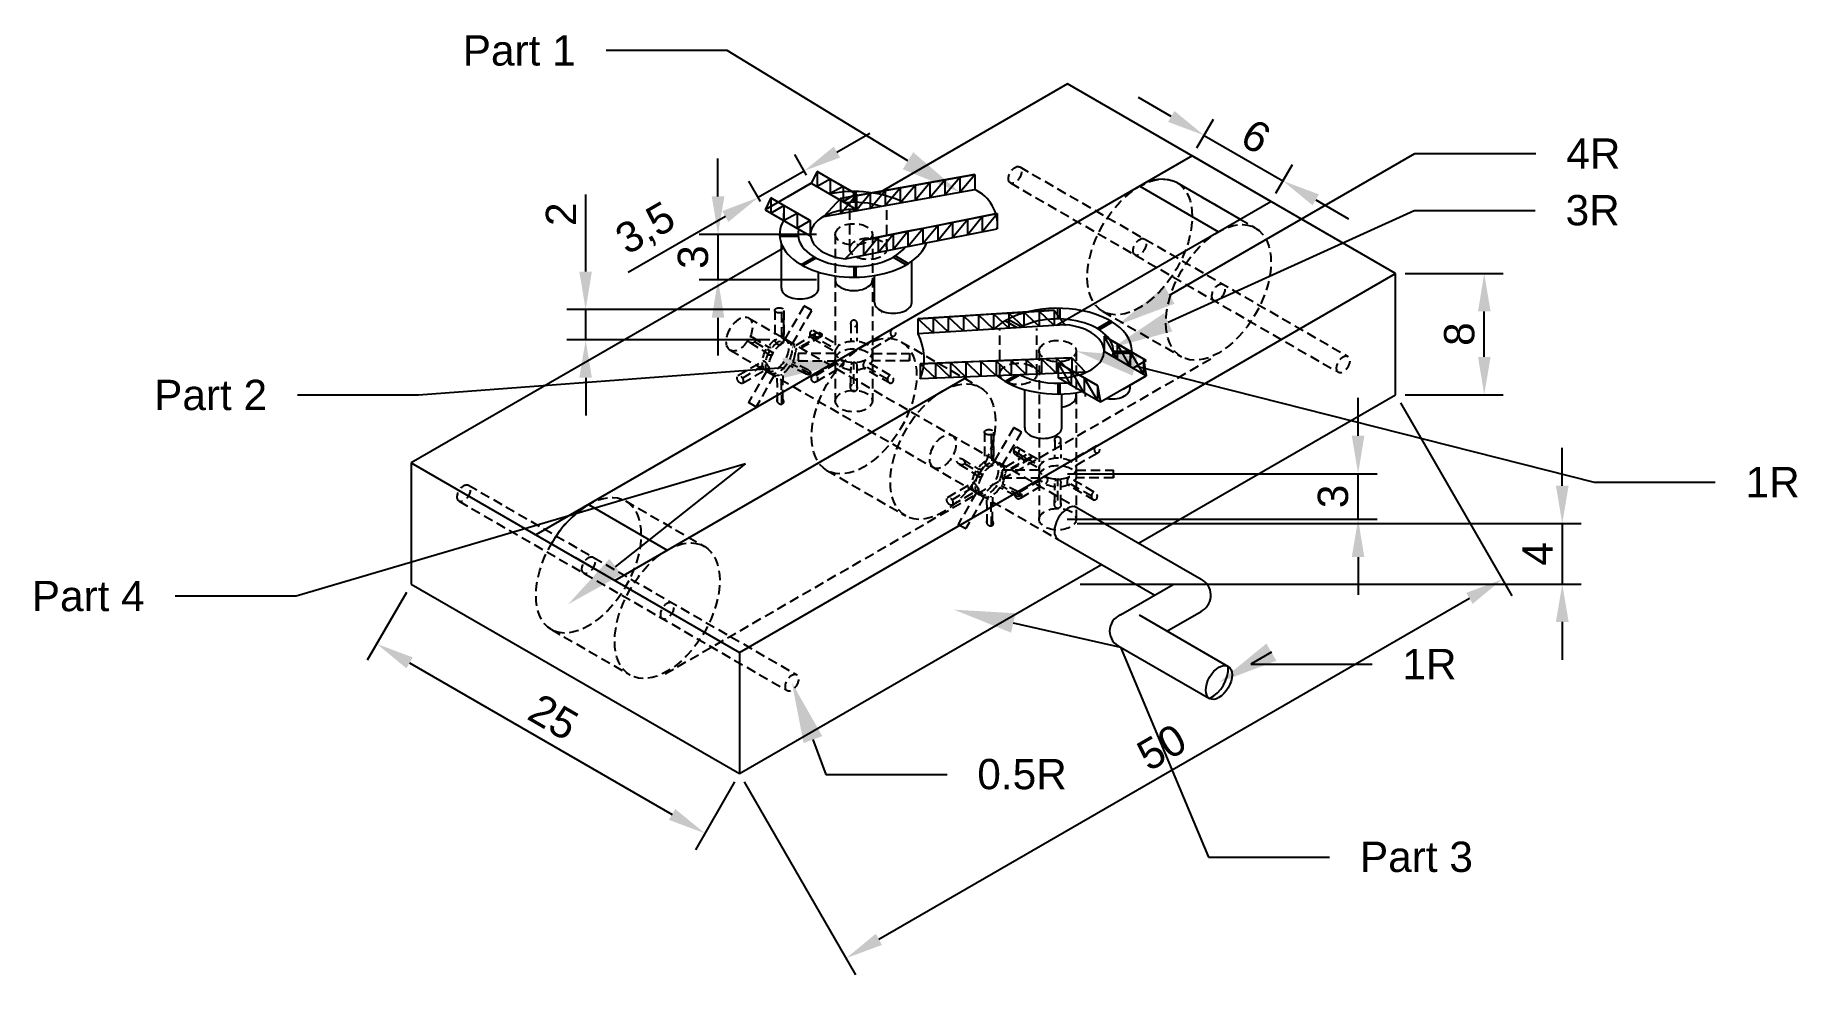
# Model space of a CAD drawing. Header units: centimetres. Extents: x 3183 to 3299, y 772 to 834.
import ezdxf
from ezdxf import colors
from ezdxf.entities.mleader import LeaderData, LeaderLine
from ezdxf.math import Vec2, Vec3

# ---------------------------------------------------------------- set-up
doc = ezdxf.new("R2010")
doc.units = ezdxf.units.CM
doc.header["$LTSCALE"] = 0.1
doc.linetypes.add('HIDDEN', pattern=[9.525, 6.35, -3.175])
for name, color, linetype in [('dotted', 7, 'HIDDEN'), ('Parts', 5, 'Continuous'), ('pulley', 255, 'HIDDEN'), ('spokes 1.', 7, 'HIDDEN'), ('spokes2', 7, 'HIDDEN')]:
    doc.layers.add(name, color=color, linetype=linetype)
doc.styles.get("Standard").update_dxf_attribs({"font": 'arial.ttf'})
doc.dimstyles.new('ISO-25', dxfattribs={"dimtxt": 2.5, "dimasz": 2.5, "dimexe": 1.25, "dimexo": 0.625, "dimtad": 1, "dimtxsty": 'Standard', "dimcen": 2.5, "dimadec": 0, "dimazin": 0, "dimtfac": 1, "dimtmove": 0, "dimatfit": 3, "dimfxl": 1, "dimarcsym": 0})

# ---------------------------------------------------------------- blocks, each defined once
blk = doc.blocks.new('*D1')
at = {"color": 0, "lineweight": -2, "transparency": 16777216}
for p, q in [((3273.1, 809.28), (3280.45, 796.55)), ((3238.69, 773.89), (3277.66, 796.39)), ((3229.8, 784.28), (3237.15, 771.55))]:
    blk.add_line(p, q, dxfattribs=at)
at = {"color": 0, "lineweight": -3, "transparency": 16777216}
for points in [[(3277.45, 796.75), (3277.86, 796.02), (3279.82, 797.64)], [(3238.48, 774.25), (3238.89, 773.52), (3236.52, 772.64)]]:
    blk.add_solid(points, dxfattribs=at)
at = {"layer": 'Defpoints', "color": 0, "lineweight": -3}
for p in [(3272.79, 809.82), (3279.82, 797.64), (3229.48, 784.82)]:
    blk.add_point(p, dxfattribs=at)
at = {"color": 0, "transparency": 16777216, "insert": (3257.35, 786.56), "char_height": 2.5, "attachment_point": 5, "rotation": 30}
blk.add_mtext('{\\H0.8x;50}', dxfattribs=at)
blk = doc.blocks.new('*D2')
at = {"color": 0, "lineweight": -2, "transparency": 16777216}
for p, q in [((3207.52, 796.78), (3204.93, 792.3)), ((3207.72, 792.13), (3225.04, 782.13)), ((3229.17, 784.28), (3226.58, 779.8))]:
    blk.add_line(p, q, dxfattribs=at)
at = {"color": 0, "lineweight": -3, "transparency": 16777216}
for points in [[(3207.93, 792.49), (3207.51, 791.77), (3205.56, 793.38)], [(3225.25, 782.49), (3224.83, 781.77), (3227.21, 780.88)]]:
    blk.add_solid(points, dxfattribs=at)
at = {"layer": 'Defpoints', "color": 0, "lineweight": -3}
for p in [(3207.83, 797.32), (3229.48, 784.82), (3227.21, 780.88)]:
    blk.add_point(p, dxfattribs=at)
at = {"color": 0, "transparency": 16777216, "insert": (3217.21, 788.55), "char_height": 2.5, "attachment_point": 5, "rotation": 330}
blk.add_mtext('{\\H0.8x;25}', dxfattribs=at)
blk = doc.blocks.new('*D3')
at = {"color": 0, "lineweight": -2, "transparency": 16777216}
for p, q in [((3257.98, 828.18), (3255.82, 829.43)), ((3259.67, 826.11), (3260.77, 828.01)), ((3260.15, 826.93), (3265.34, 823.93)), ((3264.87, 823.11), (3265.97, 825.01)), ((3267.51, 822.68), (3269.67, 821.43))]:
    blk.add_line(p, q, dxfattribs=at)
at = {"color": 0, "lineweight": -3, "transparency": 16777216}
for points in [[(3258.19, 828.54), (3257.77, 827.82), (3260.15, 826.93)], [(3267.72, 823.04), (3267.3, 822.32), (3265.34, 823.93)]]:
    blk.add_solid(points, dxfattribs=at)
at = {"layer": 'Defpoints', "color": 0, "lineweight": -3}
for p in [(3259.36, 825.57), (3265.34, 823.93), (3264.56, 822.57)]:
    blk.add_point(p, dxfattribs=at)
at = {"color": 0, "lineweight": -3, "transparency": 16777216, "insert": (3263.57, 826.86), "char_height": 2.5, "attachment_point": 5, "rotation": 330}
blk.add_mtext('{\\H0.8x;6}', dxfattribs=at)
blk = doc.blocks.new('*D4')
at = {"color": 0, "lineweight": -2, "transparency": 16777216}
for p, q in [((3228.07, 822.9), (3228.07, 825.4)), ((3234.57, 820.4), (3226.82, 820.4)), ((3228.07, 820.4), (3228.07, 817.4)), ((3234.57, 817.4), (3226.82, 817.4)), ((3228.07, 814.9), (3228.07, 812.4))]:
    blk.add_line(p, q, dxfattribs=at)
at = {"color": 0, "lineweight": -3, "transparency": 16777216}
for points in [[(3227.66, 822.9), (3228.49, 822.9), (3228.07, 820.4)], [(3227.66, 814.9), (3228.49, 814.9), (3228.07, 817.4)]]:
    blk.add_solid(points, dxfattribs=at)
at = {"layer": 'Defpoints', "color": 0, "lineweight": -3}
for p in [(3235.2, 820.4), (3228.07, 817.4), (3235.2, 817.4)]:
    blk.add_point(p, dxfattribs=at)
at = {"color": 0, "lineweight": -3, "transparency": 16777216, "insert": (3226.43, 818.9), "char_height": 2.5, "attachment_point": 5, "rotation": 90}
blk.add_mtext('{\\H0.8x;3}', dxfattribs=at)
blk = doc.blocks.new('*D6')
at = {"color": 0, "lineweight": -2, "transparency": 16777216}
for p, q in [((3273.41, 817.82), (3279.88, 817.82)), ((3278.63, 812.32), (3278.63, 815.32)), ((3273.41, 809.82), (3279.88, 809.82))]:
    blk.add_line(p, q, dxfattribs=at)
at = {"color": 0, "lineweight": -3, "transparency": 16777216}
for points in [[(3278.22, 815.32), (3279.05, 815.32), (3278.63, 817.82)], [(3278.22, 812.32), (3279.05, 812.32), (3278.63, 809.82)]]:
    blk.add_solid(points, dxfattribs=at)
at = {"layer": 'Defpoints', "color": 0, "lineweight": -3}
for p in [(3272.79, 817.82), (3278.63, 817.82), (3272.79, 809.82)]:
    blk.add_point(p, dxfattribs=at)
at = {"color": 0, "lineweight": -3, "transparency": 16777216, "insert": (3276.99, 813.82), "char_height": 2.5, "attachment_point": 5, "rotation": 90}
blk.add_mtext('{\\H0.8x;8}', dxfattribs=at)
blk = doc.blocks.new('*D7')
at = {"color": 0, "lineweight": -2, "transparency": 16777216}
for p, q in [((3235.92, 825.83), (3238.08, 827.08)), ((3233.75, 824.58), (3230.72, 822.83)), ((3233.91, 824.31), (3233.13, 825.66)), ((3230.88, 822.56), (3230.1, 823.91)), ((3228.56, 821.58), (3222.14, 817.88))]:
    blk.add_line(p, q, dxfattribs=at)
at = {"color": 0, "lineweight": -3, "transparency": 16777216}
for points in [[(3235.71, 826.19), (3236.13, 825.47), (3233.75, 824.58)], [(3228.35, 821.94), (3228.76, 821.22), (3230.72, 822.83)]]:
    blk.add_solid(points, dxfattribs=at)
at = {"layer": 'Defpoints', "color": 0, "lineweight": -3}
for p in [(3234.22, 823.77), (3230.72, 822.83), (3231.19, 822.02)]:
    blk.add_point(p, dxfattribs=at)
at = {"color": 0, "lineweight": -3, "transparency": 16777216, "insert": (3223.35, 820.69), "char_height": 2.5, "attachment_point": 5, "rotation": 30}
blk.add_mtext('{\\H0.8x;3,5}', dxfattribs=at)
blk = doc.blocks.new('*D9')
at = {"color": 0, "lineweight": -2, "transparency": 16777216}
for p, q in [((3270.31, 807.11), (3270.31, 809.61)), ((3251.13, 804.61), (3271.56, 804.61)), ((3270.31, 801.61), (3270.31, 804.61)), ((3251.11, 801.61), (3271.56, 801.61)), ((3270.31, 799.11), (3270.31, 796.61))]:
    blk.add_line(p, q, dxfattribs=at)
at = {"color": 0, "lineweight": -3, "transparency": 16777216}
for points in [[(3269.89, 807.11), (3270.72, 807.11), (3270.31, 804.61)], [(3269.89, 799.11), (3270.72, 799.11), (3270.31, 801.61)]]:
    blk.add_solid(points, dxfattribs=at)
at = {"layer": 'Defpoints', "color": 0, "lineweight": -3}
for p in [(3250.5, 804.61), (3270.31, 804.61), (3250.49, 801.61)]:
    blk.add_point(p, dxfattribs=at)
at = {"color": 0, "lineweight": -3, "transparency": 16777216, "insert": (3268.66, 803.11), "char_height": 2.5, "attachment_point": 5, "rotation": 90}
blk.add_mtext('{\\H0.8x;3}', dxfattribs=at)
blk = doc.blocks.new('*D10')
at = {"color": 0, "lineweight": -2, "transparency": 16777216}
for p, q in [((3283.78, 803.82), (3283.78, 806.32)), ((3251.76, 801.32), (3285.03, 801.32)), ((3283.78, 801.32), (3283.78, 797.33)), ((3251.96, 797.33), (3285.03, 797.33)), ((3283.78, 794.83), (3283.78, 792.33))]:
    blk.add_line(p, q, dxfattribs=at)
at = {"color": 0, "lineweight": -3, "transparency": 16777216}
for points in [[(3283.36, 803.82), (3284.2, 803.82), (3283.78, 801.32)], [(3283.36, 794.83), (3284.2, 794.83), (3283.78, 797.33)]]:
    blk.add_solid(points, dxfattribs=at)
at = {"layer": 'Defpoints', "color": 0, "lineweight": -3}
for p in [(3251.13, 801.32), (3251.34, 797.33), (3283.78, 797.33)]:
    blk.add_point(p, dxfattribs=at)
at = {"color": 0, "lineweight": -3, "transparency": 16777216, "insert": (3282.15, 799.32), "char_height": 2.5, "attachment_point": 5, "rotation": 90}
blk.add_mtext('{\\H0.8x;4}', dxfattribs=at)
blk = doc.blocks.new('*D12')
at = {"color": 0, "lineweight": -2, "transparency": 16777216}
for p, q in [((3219.34, 817.94), (3219.34, 823.02)), ((3231.49, 815.44), (3218.09, 815.44)), ((3219.34, 813.44), (3219.34, 815.44)), ((3231.49, 813.44), (3218.09, 813.44)), ((3219.34, 810.94), (3219.34, 808.44))]:
    blk.add_line(p, q, dxfattribs=at)
at = {"color": 0, "lineweight": -3, "transparency": 16777216}
for points in [[(3218.92, 817.94), (3219.75, 817.94), (3219.34, 815.44)], [(3218.92, 810.94), (3219.75, 810.94), (3219.34, 813.44)]]:
    blk.add_solid(points, dxfattribs=at)
at = {"layer": 'Defpoints', "color": 0, "lineweight": -3}
for p in [(3219.34, 815.44), (3232.12, 815.44), (3232.12, 813.44)]:
    blk.add_point(p, dxfattribs=at)
at = {"color": 0, "lineweight": -3, "transparency": 16777216, "insert": (3217.71, 821.73), "char_height": 2.5, "attachment_point": 5, "rotation": 90}
blk.add_mtext('{\\H0.8x;2}', dxfattribs=at)

msp = doc.modelspace()

# ---------------------------------------------------------------- linework, layer by layer
at = {"lineweight": -3}
for p, q in [((3251.135, 830.321), (3238.591, 823.079)), ((3272.786, 817.821), (3251.135, 830.321)), ((3259.362, 825.571), (3216.061, 800.571)), ((3234.608, 824.548), (3234.219, 823.773)), ((3234.608, 824.548), (3237.206, 823.048)), ((3235.474, 824.048), (3234.608, 824.548)), ((3234.608, 824.548), (3234.608, 823.548)), ((3264.558, 822.571), (3259.362, 825.571)), ((3234.219, 823.773), (3231.188, 822.023)), ((3232.703, 822.898), (3234.219, 823.773)), ((3234.219, 823.773), (3237.206, 822.048)), ((3235.474, 824.048), (3234.608, 823.548)), ((3236.34, 823.548), (3235.434, 823.071)), ((3236.34, 823.548), (3235.474, 824.048)), ((3235.474, 824.048), (3235.474, 823.048)), ((3236.15, 822.763), (3245.008, 824.355)), ((3237.206, 823.048), (3236.34, 823.548)), ((3236.34, 823.548), (3236.34, 822.548)), ((3240.087, 823.47), (3239.103, 823.294)), ((3239.103, 822.294), (3240.087, 823.47)), ((3241.071, 823.647), (3240.087, 823.47)), ((3240.087, 822.47), (3241.071, 823.647)), ((3240.087, 823.47), (3240.087, 822.47)), ((3242.055, 823.824), (3241.071, 823.647)), ((3241.071, 822.647), (3242.055, 823.824)), ((3241.071, 823.647), (3241.071, 822.647)), ((3243.039, 824.001), (3242.055, 823.824)), ((3242.055, 822.824), (3243.039, 824.001)), ((3242.055, 823.824), (3242.055, 822.824)), ((3244.024, 824.178), (3243.039, 824.001)), ((3243.039, 823.001), (3244.024, 824.178)), ((3243.039, 824.001), (3243.039, 823.001)), ((3245.008, 824.355), (3244.024, 824.178)), ((3244.024, 823.178), (3245.008, 824.355)), ((3244.024, 824.178), (3244.024, 823.178)), ((3245.008, 824.355), (3245.008, 823.355)), ((3255.898, 823.571), (3261.094, 820.571)), ((3258.348, 823.814), (3262.529, 821.4)), ((3231.56, 822.808), (3231.188, 822.023)), ((3231.56, 822.808), (3234.158, 821.308)), ((3232.426, 822.308), (3231.56, 822.808)), ((3231.56, 822.808), (3231.56, 821.808)), ((3231.56, 821.808), (3232.426, 822.308)), ((3232.426, 822.308), (3232.403, 821.321)), ((3233.292, 821.808), (3232.426, 822.308)), ((3232.426, 822.308), (3232.426, 821.308)), ((3235.063, 821.568), (3245.008, 823.355)), ((3236.15, 822.763), (3235.063, 821.568)), ((3237.134, 822.94), (3236.15, 822.763)), ((3236.15, 821.763), (3237.134, 822.94)), ((3236.15, 822.763), (3236.15, 821.763)), ((3237.165, 823.072), (3236.34, 822.548)), ((3237.034, 822.519), (3237.034, 823.226)), ((3238.118, 823.117), (3237.134, 822.94)), ((3237.134, 821.94), (3238.118, 823.117)), ((3237.134, 822.94), (3237.134, 821.94)), ((3237.165, 823.226), (3237.165, 822.519)), ((3237.206, 823.048), (3237.206, 822.048)), ((3239.103, 823.294), (3238.118, 823.117)), ((3238.118, 822.117), (3239.103, 823.294)), ((3238.118, 823.117), (3238.118, 822.117)), ((3239.103, 823.294), (3239.103, 822.294)), ((3250.413, 814.405), (3264.558, 822.571)), ((3231.188, 822.023), (3234.158, 820.308)), ((3232.403, 821.321), (3233.292, 821.808)), ((3234.158, 821.308), (3233.292, 821.808)), ((3233.292, 821.808), (3233.292, 820.808)), ((3233.292, 821.808), (3233.292, 820.808)), ((3233.292, 820.808), (3234.158, 821.308)), ((3234.158, 821.308), (3234.158, 820.308)), ((3237.206, 822.048), (3237.212, 822.045)), ((3237.662, 820.02), (3246.491, 821.766)), ((3243.548, 821.184), (3242.567, 820.99)), ((3242.567, 819.99), (3243.548, 821.184)), ((3244.529, 821.378), (3243.548, 821.184)), ((3243.548, 820.184), (3244.529, 821.378)), ((3243.548, 821.184), (3243.548, 820.184)), ((3245.51, 821.572), (3244.529, 821.378)), ((3244.529, 820.378), (3245.51, 821.572)), ((3244.529, 821.378), (3244.529, 820.378)), ((3246.491, 821.766), (3245.51, 821.572)), ((3245.51, 820.572), (3246.491, 821.766)), ((3245.51, 821.572), (3245.51, 820.572)), ((3246.491, 821.766), (3246.491, 820.766)), ((3233.346, 820.261), (3232.121, 820.261)), ((3233.359, 820.398), (3232.134, 820.398)), ((3236.457, 818.781), (3246.491, 820.766)), ((3237.662, 820.02), (3236.457, 818.781)), ((3237.034, 820.398), (3237.034, 820.398)), ((3237.034, 820.398), (3237.034, 820.398)), ((3238.643, 820.214), (3237.662, 820.02)), ((3237.662, 819.02), (3238.643, 820.214)), ((3237.662, 820.02), (3237.662, 819.02)), ((3239.624, 820.408), (3238.643, 820.214)), ((3238.643, 819.214), (3239.624, 820.408)), ((3238.643, 820.214), (3238.643, 819.214)), ((3240.605, 820.602), (3239.624, 820.408)), ((3239.624, 819.408), (3240.605, 820.602)), ((3239.624, 820.408), (3239.624, 819.408)), ((3241.586, 820.796), (3240.605, 820.602)), ((3240.605, 819.602), (3241.586, 820.796)), ((3240.605, 820.602), (3240.605, 819.602)), ((3242.567, 820.99), (3241.586, 820.796)), ((3241.586, 819.796), (3242.567, 820.99)), ((3241.586, 820.796), (3241.586, 819.796)), ((3242.567, 820.99), (3242.567, 819.99)), ((3232.389, 819.498), (3207.834, 805.321)), ((3232.258, 816.848), (3232.258, 819.848)), ((3234.435, 818.898), (3233.569, 818.398)), ((3234.54, 818.825), (3233.674, 818.325)), ((3239.632, 818.898), (3240.498, 818.398)), ((3240.629, 818.485), (3239.763, 818.985)), ((3229.484, 792.821), (3272.786, 817.821)), ((3234.708, 816.848), (3234.708, 817.908)), ((3235.82, 817.2), (3235.82, 817.659)), ((3237.043, 818.263), (3237.043, 817.556)), ((3237.163, 818.279), (3237.163, 817.572)), ((3238.407, 815.898), (3238.407, 817.683)), ((3240.856, 815.898), (3240.856, 818.629)), ((3272.786, 809.821), (3272.786, 817.821)), ((3250.251, 815.395), (3241.268, 814.838)), ((3247.257, 815.209), (3248.255, 815.271)), ((3248.255, 815.271), (3249.253, 815.333)), ((3249.253, 814.333), (3248.255, 815.271)), ((3248.255, 815.271), (3248.255, 814.271)), ((3249.253, 815.333), (3250.251, 815.395)), ((3250.251, 814.395), (3249.253, 815.333)), ((3249.253, 815.333), (3249.253, 814.333)), ((3250.251, 815.395), (3250.251, 814.395)), ((3250.251, 815.395), (3250.957, 814.438)), ((3250.485, 814.818), (3250.485, 815.525)), ((3250.632, 815.525), (3250.632, 814.818)), ((3238.871, 815.241), (3238.864, 815.237)), ((3241.268, 814.838), (3242.267, 814.9)), ((3242.267, 813.9), (3241.268, 814.838)), ((3241.268, 814.838), (3241.268, 813.838)), ((3250.957, 814.438), (3241.268, 813.838)), ((3242.267, 814.9), (3243.265, 814.962)), ((3243.265, 813.962), (3242.267, 814.9)), ((3242.267, 814.9), (3242.267, 813.9)), ((3243.265, 814.962), (3244.263, 815.024)), ((3244.263, 814.024), (3243.265, 814.962)), ((3243.265, 814.962), (3243.265, 813.962)), ((3244.263, 815.024), (3245.261, 815.086)), ((3245.261, 814.086), (3244.263, 815.024)), ((3244.263, 815.024), (3244.263, 814.024)), ((3245.261, 815.086), (3246.259, 815.147)), ((3246.259, 814.147), (3245.261, 815.086)), ((3245.261, 815.086), (3245.261, 814.086)), ((3246.259, 815.147), (3247.257, 815.209)), ((3247.257, 814.209), (3246.259, 815.147)), ((3246.259, 815.147), (3246.259, 814.147)), ((3247.806, 814.243), (3247.021, 814.696)), ((3248.08, 814.294), (3247.214, 814.794)), ((3248.255, 814.271), (3247.257, 815.209)), ((3247.257, 815.209), (3247.257, 814.209)), ((3250.957, 814.438), (3251.007, 814.438)), ((3253.084, 814.196), (3253.95, 814.696)), ((3254.084, 814.605), (3253.218, 814.105)), ((3249.112, 813.489), (3249.106, 813.493)), ((3256.331, 812.071), (3253.546, 813.679)), ((3253.546, 813.679), (3254.412, 813.179)), ((3254.412, 812.179), (3253.546, 813.679)), ((3253.546, 813.679), (3253.546, 812.679)), ((3254.412, 813.179), (3255.278, 812.679)), ((3255.278, 811.679), (3254.412, 813.179)), ((3254.412, 813.179), (3254.412, 812.179)), ((3251.411, 812.263), (3241.419, 811.866)), ((3241.419, 811.866), (3242.418, 811.906)), ((3242.418, 810.906), (3241.419, 811.866)), ((3241.419, 811.866), (3241.419, 810.866)), ((3242.418, 811.906), (3243.417, 811.946)), ((3243.417, 810.946), (3242.418, 811.906)), ((3242.418, 811.906), (3242.418, 810.906)), ((3243.417, 811.946), (3244.416, 811.985)), ((3244.416, 810.985), (3243.417, 811.946)), ((3243.417, 811.946), (3243.417, 810.946)), ((3244.416, 811.985), (3245.416, 812.025)), ((3245.416, 811.025), (3244.416, 811.985)), ((3244.416, 811.985), (3244.416, 810.985)), ((3245.416, 812.025), (3246.415, 812.065)), ((3246.415, 811.065), (3245.416, 812.025)), ((3245.416, 812.025), (3245.416, 811.025)), ((3246.415, 812.065), (3247.414, 812.104)), ((3247.414, 811.104), (3246.415, 812.065)), ((3246.415, 812.065), (3246.415, 811.065)), ((3247.414, 812.104), (3248.413, 812.144)), ((3248.413, 811.144), (3247.414, 812.104)), ((3247.414, 812.104), (3247.414, 811.104)), ((3248.413, 812.144), (3249.412, 812.183)), ((3249.412, 811.183), (3248.413, 812.144)), ((3248.413, 812.144), (3248.413, 811.144)), ((3249.412, 812.183), (3250.412, 812.223)), ((3250.412, 811.223), (3249.412, 812.183)), ((3249.412, 812.183), (3249.412, 811.183)), ((3250.412, 812.223), (3251.411, 812.263)), ((3251.411, 811.263), (3250.412, 812.223)), ((3250.412, 812.223), (3250.412, 811.223)), ((3253.109, 810.432), (3250.511, 811.932)), ((3250.511, 811.932), (3250.511, 810.932)), ((3250.511, 811.932), (3251.377, 811.432)), ((3251.377, 810.432), (3250.511, 811.932)), ((3251.411, 812.263), (3251.411, 811.263)), ((3251.411, 812.263), (3252.323, 811.299)), ((3256.331, 811.071), (3253.546, 812.679)), ((3254.155, 812.561), (3255.38, 812.561)), ((3254.16, 812.696), (3255.384, 812.696)), ((3255.261, 811.689), (3255.261, 812.065)), ((3255.278, 812.679), (3256.144, 812.179)), ((3256.144, 811.179), (3255.278, 812.679)), ((3255.278, 812.679), (3255.278, 811.679)), ((3256.331, 812.071), (3255.465, 811.571)), ((3256.144, 812.179), (3256.144, 811.179)), ((3256.144, 812.179), (3256.331, 811.071)), ((3221.257, 797.571), (3244.496, 810.988)), ((3252.401, 811.302), (3241.419, 810.866)), ((3247.751, 811.118), (3247.021, 810.696)), ((3247.995, 811.121), (3247.129, 810.621)), ((3253.3, 809.321), (3250.511, 810.932)), ((3251.377, 811.432), (3252.243, 810.932)), ((3252.243, 809.932), (3251.377, 811.432)), ((3251.377, 811.432), (3251.377, 810.432)), ((3252.243, 810.932), (3253.109, 810.432)), ((3253.109, 809.432), (3252.243, 810.932)), ((3252.243, 810.932), (3252.243, 809.932)), ((3256.331, 811.071), (3253.3, 809.321)), ((3254.816, 810.196), (3256.331, 811.071)), ((3248.308, 807.646), (3248.308, 810.163)), ((3250.485, 810.575), (3250.485, 809.868)), ((3250.623, 810.565), (3250.623, 809.858)), ((3250.758, 807.646), (3250.758, 809.872)), ((3251.71, 809.696), (3251.71, 809.958)), ((3252.323, 809.696), (3252.323, 809.886)), ((3253.109, 810.432), (3253.109, 809.432)), ((3253.109, 810.432), (3253.3, 809.321)), ((3255.261, 810.246), (3255.261, 810.454)), ((3255.824, 800.029), (3272.786, 809.821)), ((3207.834, 805.321), (3229.484, 792.821)), ((3207.834, 805.321), (3207.834, 797.321)), ((3219.525, 802.571), (3224.721, 799.571)), ((3251.747, 802.382), (3259.947, 797.648)), ((3250.523, 800.261), (3256.885, 796.588)), ((3218.659, 799.071), (3221.257, 797.571)), ((3229.484, 784.821), (3253.374, 798.614)), ((3207.834, 797.321), (3229.484, 784.821)), ((3254.636, 795.29), (3258.109, 797.295)), ((3257.698, 794.229), (3259.947, 795.527)), ((3259.947, 795.527), (3260.044, 795.583)), ((3255.861, 795.29), (3261.736, 791.898)), ((3254.636, 793.168), (3260.511, 789.777)), ((3229.484, 792.821), (3229.484, 784.821))]:
    msp.add_line(p, q, dxfattribs=at)
for centre, radius, start, end in [((3257.331, 821.592), 2.444, 65.41719, 125.89707), ((3243.977, 821.045), 2.529, 353.65929, 66.36529), ((3238.097, 812.188), 3.575, 338.30358, 27.48739), ((3223.263, 796.578), 7.064, 121.94729, 151.15376), ((3259.399, 796.588), 1.194, 302.69668, 62.69668), ((3255.054, 794.229), 1.14, 111.47603, 248.52397), ((3259.428, 791.816), 2.309, 297.96241, 2.03759)]:
    msp.add_arc(centre, radius, start, end, dxfattribs=at)
for centre, major_axis, start_param, end_param in [((3237.034, 820.398), (-4.899, 0), 10.2669577, 11.3281559), ((3237.034, 820.398), (-3.674, 0), 10.4825403, 11.1581459), ((3237.034, 820.398), (-4.899, 0), 5.9506037, 9.228297), ((3237.034, 820.398), (-2.858, 0), 4.6498902, 7.6509982), ((3237.034, 820.398), (-3.674, 0), 6.1206137, 9.0205794), ((3237.034, 820.398), (-2.858, 0), 8.7082148, 8.7169673), ((3233.483, 816.848), (-1.225, 0), 0, 3.1415927), ((3237.034, 817.398), (-1.225, 0), 6.1474427, 9.424778), ((3239.632, 815.898), (-1.225, 0), 6.2831853, 9.424778), ((3250.485, 812.696), (-4.899, 0), 2.8090111, 5.7439368), ((3250.485, 812.696), (-3.674, 0), 2.9790211, 5.4581085), ((3250.485, 812.696), (-3.062, 0), 1.580797, 4.541198), ((3250.485, 812.696), (-4.899, 0), 6.8970357, 8.1865632), ((3250.485, 812.696), (-3.674, 0), 7.1153755, 8.0165532), ((3250.485, 809.696), (-1.225, 0), 8.078034, 9.424778), ((3254.036, 810.246), (-1.225, 0), 1.3089969, 3.1415927), ((3249.533, 807.646), (-1.225, 0), 6.2708139, 9.424778), ((3251.135, 801.321), (-0.612, -1.061), 3.1415927, 6.2831853)]:
    msp.add_ellipse(centre, major_axis=major_axis, ratio=0.5773503, start_param=start_param, end_param=end_param, dxfattribs=at)
msp.add_ellipse((3261.123, 790.837), major_axis=(-0.612, -1.061), ratio=0.5773503, dxfattribs=at)
at = {"layer": 'dotted', "lineweight": -3}
for p, q in [((3247.977, 824.852), (3269.628, 812.352)), ((3247.365, 823.791), (3269.015, 811.291)), ((3236.761, 819.448), (3236.761, 822.448)), ((3239.211, 819.448), (3239.211, 822.448)), ((3235.809, 820.398), (3235.809, 809.398)), ((3238.258, 820.398), (3238.258, 809.398)), ((3230.097, 814.882), (3251.747, 802.382)), ((3246.663, 811.196), (3246.663, 814.196)), ((3249.112, 811.196), (3249.112, 814.196)), ((3224.578, 791.396), (3260.761, 812.286)), ((3228.872, 812.761), (3250.523, 800.261)), ((3249.261, 812.696), (3249.261, 801.608)), ((3251.71, 812.696), (3251.71, 801.608)), ((3211.604, 803.852), (3233.255, 791.352)), ((3210.992, 802.791), (3232.642, 790.291))]:
    msp.add_line(p, q, dxfattribs=at)
for centre, major_axis in [((3247.671, 824.321), (-0.306, -0.53)), ((3237.034, 820.398), (-1.225, 0)), ((3237.986, 819.448), (-1.225, 0)), ((3255.898, 819.571), (-0.306, -0.53)), ((3261.094, 816.571), (-0.306, -0.53)), ((3229.484, 813.821), (-0.612, -1.061)), ((3231.866, 812.446), (-0.612, -1.061)), ((3232.299, 812.196), (-0.612, -1.061)), ((3237.034, 812.648), (-1.225, 0)), ((3250.485, 812.696), (-1.225, 0)), ((3237.034, 812.148), (-1.225, 0)), ((3247.887, 811.196), (-1.225, 0)), ((3269.321, 811.821), (-0.306, -0.53)), ((3237.034, 809.398), (-1.225, 0)), ((3242.908, 806.071), (-0.612, -1.061)), ((3250.485, 804.946), (-1.225, 0)), ((3250.485, 804.446), (-1.225, 0)), ((3211.298, 803.321), (-0.306, -0.53)), ((3250.485, 801.608), (-1.225, 0)), ((3219.525, 798.571), (-0.306, -0.53)), ((3224.721, 795.571), (-0.306, -0.53)), ((3232.948, 790.821), (-0.306, -0.53))]:
    msp.add_ellipse(centre, major_axis=major_axis, ratio=0.5773503, dxfattribs=at)
at = {"layer": 'pulley'}
for p, q in [((3258.348, 823.814), (3263.544, 820.814)), ((3253.449, 815.329), (3258.645, 812.329)), ((3240.161, 813.314), (3245.357, 810.314)), ((3235.262, 804.829), (3240.458, 801.829)), ((3221.975, 802.814), (3227.171, 799.814)), ((3217.076, 794.329), (3222.272, 791.329))]:
    msp.add_line(p, q, dxfattribs=at)
for centre in [(3255.898, 819.571), (3261.094, 816.571), (3237.712, 809.071), (3242.908, 806.071), (3219.525, 798.571), (3224.721, 795.571)]:
    msp.add_ellipse(centre, major_axis=(-2.449, -4.243), ratio=0.5773503, dxfattribs=at)
at = {"layer": 'spokes 1.', "color": 0, "lineweight": -3}
for p, q in [((3231.817, 815.387), (3231.817, 813.415)), ((3232.422, 815.387), (3232.423, 813.437)), ((3232.423, 813.265), (3232.423, 815.308)), ((3232.494, 813.485), (3233.756, 815.67)), ((3232.996, 813.204), (3234.257, 815.388)), ((3234.173, 815.442), (3233.74, 815.692)), ((3234.257, 815.388), (3233.824, 815.638)), ((3232.255, 815.23), (3232.25, 813.166)), ((3230.159, 813.277), (3231.257, 812.595)), ((3230.343, 813.618), (3231.449, 812.934)), ((3230.497, 813.314), (3231.705, 812.581)), ((3232.977, 812.937), (3232.976, 812.936)), ((3234.564, 813.894), (3233.109, 813.017)), ((3234.934, 813.772), (3233.162, 812.774)), ((3234.896, 813.66), (3233.165, 812.671)), ((3229.68, 810.918), (3231.279, 811.89)), ((3234.166, 811.198), (3232.911, 811.843)), ((3232.987, 812.57), (3232.976, 812.563)), ((3234.04, 811.444), (3232.986, 811.984)), ((3229.68, 810.579), (3231.44, 811.597)), ((3231.265, 811.359), (3230.077, 809.301)), ((3231.775, 811.089), (3230.587, 809.031)), ((3232.004, 809.336), (3231.982, 811.083)), ((3232.28, 809.184), (3232.256, 811.173)), ((3232.355, 809.504), (3232.363, 811.236)), ((3233.89, 811.186), (3232.836, 811.721)), ((3230.065, 809.328), (3230.498, 809.078)), ((3230.154, 809.281), (3230.587, 809.031)), ((3245.652, 807.35), (3245.652, 805.379)), ((3246.091, 807.194), (3246.085, 805.13)), ((3246.257, 807.35), (3246.259, 805.401)), ((3246.259, 805.229), (3246.259, 807.272)), ((3246.33, 805.448), (3247.592, 807.633)), ((3246.831, 805.167), (3248.093, 807.352)), ((3248.008, 807.405), (3247.575, 807.655)), ((3248.093, 807.352), (3247.66, 807.602)), ((3243.994, 805.241), (3245.092, 804.559)), ((3244.178, 805.581), (3245.285, 804.897)), ((3244.333, 805.277), (3245.54, 804.544)), ((3246.813, 804.9), (3246.811, 804.899)), ((3248.4, 805.857), (3246.945, 804.98)), ((3248.769, 805.736), (3246.998, 804.737)), ((3248.732, 805.623), (3247, 804.635)), ((3243.223, 803.05), (3244.905, 804.019)), ((3243.516, 802.881), (3245.114, 803.854)), ((3247.726, 803.149), (3246.671, 803.685)), ((3248.001, 803.162), (3246.747, 803.806)), ((3246.822, 804.533), (3246.811, 804.527)), ((3247.876, 803.407), (3246.821, 803.947)), ((3243.516, 802.543), (3245.276, 803.56)), ((3245.101, 803.322), (3243.913, 801.264)), ((3245.611, 803.052), (3244.422, 800.995)), ((3245.84, 801.299), (3245.818, 803.046)), ((3246.116, 801.148), (3246.092, 803.136)), ((3246.191, 801.468), (3246.199, 803.2)), ((3243.901, 801.291), (3244.334, 801.041)), ((3243.989, 801.245), (3244.422, 800.995))]:
    msp.add_line(p, q, dxfattribs=at)
at = {"layer": 'spokes 1.', "lineweight": -3}
msp.add_line((3229.387, 811.087), (3231.07, 812.055), dxfattribs=at)
at = {"layer": 'spokes 1.', "color": 0, "lineweight": -3}
for centre, radius, start, end in [((3233.595, 814.436), 1.16, 55.2171, 65.10025), ((3231.484, 812.69), 0.246, 202.53641, 98.10671), ((3232.119, 813.441), 0.304, 184.57406, 359.39789), ((3230.724, 811.402), 0.739, 15.16592, 62.13831), ((3230.996, 809.919), 0.977, 233.53459, 245.27216), ((3247.431, 806.399), 1.16, 55.2171, 65.10025), ((3245.32, 804.653), 0.246, 202.53641, 98.10671), ((3245.955, 805.404), 0.304, 184.57406, 359.39789), ((3244.56, 803.365), 0.739, 15.16592, 62.13831), ((3244.831, 801.882), 0.977, 233.53459, 245.27216)]:
    msp.add_arc(centre, radius, start, end, dxfattribs=at)
for centre, major_axis, ratio in [((3232.119, 815.387), (-0.303, 0), 0.5773503), ((3230.251, 813.447), (0.247, -0.133), 0.6895353), ((3231.866, 812.446), (-0.612, -1.061), 0.5773503), ((3232.082, 812.321), (-0.612, -1.061), 0.5773503), ((3232.299, 812.196), (-0.612, -1.061), 0.5773503), ((3234.709, 813.759), (0.225, -0.006), 0.7748228), ((3233.965, 811.315), (0.2, -0.116), 0.6424786), ((3232.18, 809.42), (0.111, -0.231), 0.7582973), ((3245.955, 807.35), (-0.303, 0), 0.5773503), ((3244.086, 805.411), (0.247, -0.133), 0.6895353), ((3245.702, 804.41), (-0.612, -1.061), 0.5773503), ((3245.918, 804.285), (-0.612, -1.061), 0.5773503), ((3246.135, 804.16), (-0.612, -1.061), 0.5773503), ((3248.545, 805.722), (0.225, -0.006), 0.7748228), ((3243.369, 802.796), (0.147, -0.254), 0.5773503), ((3247.801, 803.278), (0.2, -0.116), 0.6424786), ((3246.015, 801.384), (0.111, -0.231), 0.7582973)]:
    msp.add_ellipse(centre, major_axis=major_axis, ratio=ratio, dxfattribs=at)
at = {"layer": 'spokes 1.', "lineweight": -3}
msp.add_ellipse((3229.534, 810.833), major_axis=(0.147, -0.254), ratio=0.5773503, dxfattribs=at)
at = {"layer": 'spokes2', "lineweight": -3}
for p, q in [((3236.841, 814.515), (3236.831, 813.334)), ((3237.226, 814.523), (3237.235, 813.345)), ((3239.589, 814.146), (3237.883, 813.157)), ((3234.148, 813.821), (3235.833, 812.835)), ((3234.276, 813.546), (3235.81, 812.68)), ((3234.321, 814.074), (3236.057, 813.074)), ((3239.628, 813.655), (3238.216, 812.832)), ((3235.814, 812.548), (3233.364, 812.548)), ((3233.364, 812.548), (3233.364, 812.048)), ((3233.364, 812.048), (3235.814, 812.048)), ((3234.319, 811.09), (3236.117, 812.127)), ((3234.522, 811.098), (3236.254, 812.098)), ((3237.035, 810.543), (3237.034, 811.941)), ((3239.281, 810.821), (3237.653, 811.767)), ((3239.447, 811.094), (3237.765, 812.072)), ((3238.258, 812.548), (3240.708, 812.548)), ((3240.708, 812.048), (3238.258, 812.048)), ((3240.699, 812.548), (3240.708, 812.048)), ((3234.58, 810.695), (3236.275, 811.692)), ((3236.822, 810.283), (3236.854, 811.668)), ((3237.248, 810.283), (3237.25, 811.668)), ((3239.452, 810.552), (3237.701, 811.565)), ((3247.6, 806.12), (3249.285, 805.134)), ((3247.773, 806.373), (3249.508, 805.373)), ((3250.293, 806.813), (3250.283, 805.632)), ((3250.678, 806.821), (3250.687, 805.644)), ((3253.041, 806.444), (3251.334, 805.456)), ((3253.08, 805.953), (3251.668, 805.13)), ((3249.266, 804.847), (3246.816, 804.847)), ((3246.816, 804.847), (3246.816, 804.347)), ((3247.728, 805.845), (3249.262, 804.978)), ((3251.71, 804.846), (3254.16, 804.846)), ((3254.15, 804.846), (3254.16, 804.346)), ((3246.816, 804.347), (3249.266, 804.347)), ((3247.771, 803.389), (3249.569, 804.426)), ((3247.974, 803.396), (3249.706, 804.396)), ((3248.032, 802.993), (3249.727, 803.991)), ((3250.274, 802.582), (3250.306, 803.967)), ((3250.487, 802.842), (3250.485, 804.239)), ((3250.7, 802.582), (3250.702, 803.967)), ((3252.733, 803.12), (3251.105, 804.066)), ((3252.904, 802.851), (3251.153, 803.864)), ((3252.899, 803.393), (3251.217, 804.371)), ((3254.16, 804.346), (3251.71, 804.346))]:
    msp.add_line(p, q, dxfattribs=at)
for centre, radius, start, end in [((3234.724, 812.098), 1.361, 173.67468, 182.10281), ((3236.137, 811.888), 0.24, 305.1336, 94.86148), ((3237.052, 811.733), 0.208, 341.86161, 198.13839), ((3238.113, 811.771), 0.46, 139.20168, 206.53724), ((3238.258, 812.098), 2.451, 358.83094, 3.50912), ((3248.176, 804.396), 1.361, 173.67468, 182.10281), ((3249.589, 804.187), 0.24, 305.1336, 94.86148), ((3250.504, 804.032), 0.208, 341.86161, 198.13839), ((3251.565, 804.07), 0.46, 139.20168, 206.53724), ((3251.71, 804.396), 2.451, 358.83094, 3.50912)]:
    msp.add_arc(centre, radius, start, end, dxfattribs=at)
for centre, major_axis, ratio in [((3234.306, 813.813), (-0.015, -0.262), 0.6039852), ((3237.034, 814.519), (-0.005, 0.242), 0.7960144), ((3239.628, 813.906), (0, -0.252), 0.6231706), ((3234.442, 810.887), (0, -0.252), 0.8149045), ((3239.455, 810.827), (0.008, -0.268), 0.6494498), ((3237.035, 810.283), (0, -0.26), 0.8204271), ((3247.758, 806.111), (-0.015, -0.262), 0.6039852), ((3250.485, 806.817), (-0.005, 0.242), 0.7960144), ((3253.08, 806.205), (0, -0.252), 0.6231706), ((3247.894, 803.186), (0, -0.252), 0.8149045), ((3250.487, 802.582), (0, -0.26), 0.8204271), ((3252.907, 803.125), (0.008, -0.268), 0.6494498)]:
    msp.add_ellipse(centre, major_axis=major_axis, ratio=ratio, dxfattribs=at)

# ---------------------------------------------------------------- dimensions: what is measured, and where the dimension line sits
at = {"lineweight": -3}
for p1, p2, distance, picture, middle in [((3259.362, 825.571), (3264.558, 822.571), 1.571, '*D3', (3263.569, 826.858)), ((3234.219, 823.773), (3231.188, 822.023), -0.932, '*D7', (3223.354, 820.686))]:
    dim = msp.add_aligned_dim(p1=p1, p2=p2, distance=distance, text='{\\H0.8x;<>}', dimstyle='ISO-25', dxfattribs=at)
    dim.commit()
    dim.dimension.update_dxf_attribs({"geometry": picture, "text_midpoint": middle})
for base, p1, p2, text, picture, middle in [((3228.073, 817.398), (3235.196, 820.398), (3235.196, 817.398), '{\\H0.8x;<>}', '*D4', (3226.426, 818.898)), ((3219.337, 815.441), (3232.119, 813.441), (3232.119, 815.441), '{\\H0.8x;<>}', '*D12', (3217.708, 821.728)), ((3278.632, 817.821), (3272.786, 809.821), (3272.786, 817.821), '{\\H0.8x;<>}', '*D6', (3276.986, 813.821)), ((3270.308, 804.608), (3250.485, 801.608), (3250.503, 804.608), '{\\H0.8x;<>}', '*D9', (3268.661, 803.108)), ((3283.78, 797.326), (3251.135, 801.321), (3251.337, 797.326), '{\\H0.8x;4}', '*D10', (3282.155, 799.324))]:
    dim = msp.add_linear_dim(base=base, p1=p1, p2=p2, angle=90, text=text, dimstyle='ISO-25', dxfattribs=at)
    dim.commit()
    dim.dimension.update_dxf_attribs({"geometry": picture, "text_midpoint": middle})
for p1, p2, distance, picture, middle in [((3229.484, 784.821), (3272.786, 809.821), -14.072, '*D1', (3257.348, 786.561)), ((3207.834, 797.321), (3229.484, 784.821), -4.554, '*D2', (3217.205, 788.553))]:
    dim = msp.add_aligned_dim(p1=p1, p2=p2, distance=distance, text='{\\H0.8x;<>}', dimstyle='ISO-25')
    dim.commit()
    dim.dimension.update_dxf_attribs({"geometry": picture, "text_midpoint": middle})

# ---------------------------------------------------------------- leaders
ml = msp.add_multileader_mtext('Standard')
ml.set_content('4R', color=256)
ml.set_leader_properties()
ml.build(insert=Vec2(0, 0))
ctx = ml.context
ctx.base_point, ctx.char_height, ctx.plane_origin = Vec3(3282.043, 825.732), 2, Vec3(3254.405, 814.393)
notes = []
notes.append((ctx, [(0, (1, 1, 0), (3274.043, 825.732), (1, 0), 8, [(0, [(3254.405, 814.393)], 0, [])])]))
ctx.mtext.insert, ctx.mtext.flow_direction = Vec3(3284.043, 826.732), 5
ml = msp.add_multileader_mtext('Standard')
ml.set_content('3R', color=256)
ml.set_leader_properties()
ml.build(insert=Vec2(0, 0))
ctx = ml.context
ctx.base_point, ctx.char_height, ctx.plane_origin = Vec3(3281.999, 821.979), 2, Vec3(3254.16, 812.696)
notes.append((ctx, [(0, (1, 1, 0), (3273.999, 821.979), (1, 0), 8, [(0, [(3254.135, 812.944)], 0, [])])]))
ctx.mtext.insert, ctx.mtext.flow_direction = Vec3(3283.999, 822.997), 5
ml = msp.add_multileader_mtext('Standard')
ml.set_content('1R', color=256)
ml.set_leader_properties()
ml.build(insert=Vec2(0, 0))
ctx = ml.context
ctx.base_point, ctx.char_height, ctx.plane_origin = Vec3(3293.876, 804.058), 2, Vec3(3252.419, 812.713)
notes.append((ctx, [(0, (1, 1, 0), (3285.876, 804.058), (1, 0), 8, [(0, [(3251.71, 812.696)], 0, [])])]))
ctx.mtext.insert, ctx.mtext.flow_direction = Vec3(3295.876, 805.058), 5
ml = msp.add_multileader_mtext('Standard', dxfattribs=at)
ml.set_content('1R', color=256)
ml.set_leader_properties()
ml.build(insert=Vec2(0, 0))
ctx = ml.context
ctx.base_point, ctx.char_height, ctx.plane_origin = Vec3(3271.229, 792.053), 2, Vec3(3261.123, 790.837)
notes.append((ctx, [(0, (1, 1, 0), (3263.229, 792.053), (1, 0), 8, [(0, [(3261.123, 790.837)], 0, [])])]))
ctx.mtext.insert, ctx.mtext.flow_direction = Vec3(3273.229, 793.053), 5
ml = msp.add_multileader_mtext('Standard', dxfattribs=at)
ml.set_content('0.5R', color=256)
ml.set_leader_properties()
ml.build(insert=Vec2(0, 0))
ctx = ml.context
ctx.base_point, ctx.char_height, ctx.plane_origin = Vec3(3243.183, 784.774), 2, Vec3(3232.948, 790.821)
notes.append((ctx, [(0, (1, 1, 0), (3235.183, 784.774), (1, 0), 8, [(0, [(3232.948, 790.821)], 0, [])])]))
ctx.mtext.insert, ctx.mtext.flow_direction = Vec3(3245.183, 785.792), 5
at = {"layer": 'Parts', "lineweight": -3}
ml = msp.add_multileader_mtext('Standard', dxfattribs=at)
ml.set_content('Part 1', color=256)
ml.set_leader_properties()
ml.build(insert=Vec2(0, 0))
ctx = ml.context
ctx.base_point, ctx.char_height, ctx.plane_origin = Vec3(3209.955, 832.521), 2, Vec3(3244.024, 823.178)
ctx.text_align_type = 2
notes.append((ctx, [(0, (1, 1, 0), (3228.681, 832.521), (-1, 0), 8, [(0, [(3244.024, 823.178)], 0, [])])]))
ctx.mtext.insert, ctx.mtext.alignment, ctx.mtext.flow_direction = Vec3(3218.681, 833.537), 3, 5
ml = msp.add_multileader_mtext('Standard', dxfattribs=at)
ml.set_content('Part 2', color=256)
ml.set_leader_properties()
ml.build(insert=Vec2(0, 0))
ctx = ml.context
ctx.base_point, ctx.char_height, ctx.plane_origin = Vec3(3189.227, 809.79), 2, Vec3(3236.377, 811.888)
ctx.text_align_type = 2
notes.append((ctx, [(0, (1, 1, 0), (3208.318, 809.79), (-1, 0), 8, [(0, [(3236.377, 811.888)], 0, [])])]))
ctx.mtext.insert, ctx.mtext.alignment, ctx.mtext.flow_direction = Vec3(3198.318, 810.806), 3, 5
ml = msp.add_multileader_mtext('Standard', dxfattribs=at)
ml.set_content('Part 4', color=256)
ml.set_leader_properties()
ml.build(insert=Vec2(0, 0))
ctx = ml.context
ctx.base_point, ctx.char_height, ctx.plane_origin = Vec3(3181.141, 796.525), 2, Vec3(3218.176, 795.993)
ctx.text_align_type = 2
notes.append((ctx, [(0, (1, 1, 0), (3200.245, 796.525), (-1, 0), 8, [(1, [(3218.176, 795.993), (3229.893, 805.25)], 0, [])])]))
ctx.mtext.insert, ctx.mtext.alignment, ctx.mtext.flow_direction = Vec3(3190.245, 797.541), 3, 5
ml = msp.add_multileader_mtext('Standard', dxfattribs=at)
ml.set_content('Part 3', color=256)
ml.set_leader_properties()
ml.build(insert=Vec2(0, 0))
ctx = ml.context
ctx.base_point, ctx.char_height, ctx.plane_origin = Vec3(3268.43, 779.317), 2, Vec3(3243.653, 795.638)
notes.append((ctx, [(0, (1, 1, 0), (3260.43, 779.317), (1, 0), 8, [(1, [(3243.653, 795.638), (3254.636, 793.168)], 0, [])])]))
ctx.mtext.insert, ctx.mtext.flow_direction = Vec3(3270.43, 780.335), 5
for ctx, leaders in notes:
    for number, flags, end, landing, length, lines in leaders:
        leader = LeaderData()
        leader.index, (leader.has_last_leader_line, leader.has_dogleg_vector, leader.attachment_direction) = number, flags
        leader.last_leader_point, leader.dogleg_vector, leader.dogleg_length = Vec3(end), Vec3(landing), length
        for number, points, colour, breaks in lines:
            line = LeaderLine()
            line.index, line.vertices, line.color, line.breaks = number, Vec3.list(points), colors.encode_raw_color(colour), breaks
            leader.lines.append(line)
        ctx.leaders.append(leader)

doc.saveas('drawing.dxf')
